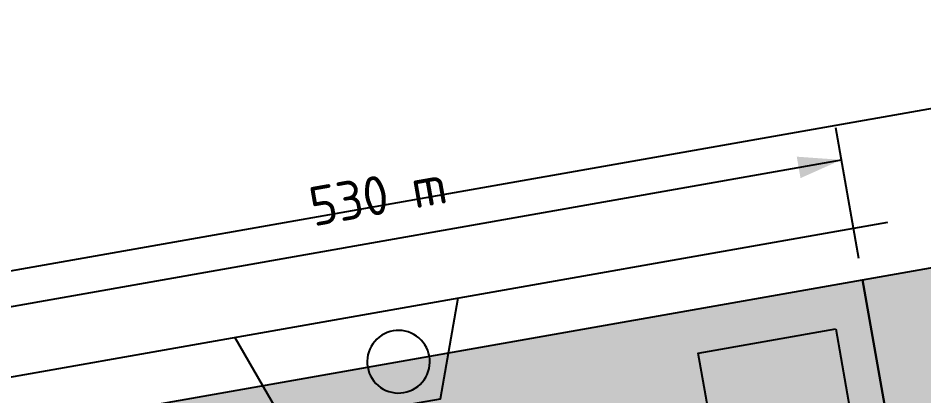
# Model space of a CAD drawing. Header units: metres. Extents: x 284000 to 318000, y 7632000 to 7666000.
# Drawn here: x 295978 to 296499, y 7650589 to 7650806 of the extents above; entities that cross this region are included whole.
import ezdxf
from ezdxf.enums import TextEntityAlignment as Align

# ---------------------------------------------------------------- set-up
doc = ezdxf.new("R2010")
doc.units = ezdxf.units.M
doc.header["$LTSCALE"] = 10
for name, color, linetype in [('HV-D-GEBOUW', 8, 'Continuous'), ('HV-GRAAN', 50, 'Continuous'), ('HV-HAVENDIENST', 150, 'Continuous'), ('HV-ONDERGROND', 8, 'Continuous'), ('HV-SPOOR', 8, 'Continuous'), ('HV-TEKST-02', 7, 'Continuous'), ('HV-WEG', 7, 'Continuous')]:
    doc.layers.add(name, color=color, linetype=linetype)
doc.styles.add('NLCS-ISO', font='NLCS-ISO.ttf')
picture_1 = doc.add_image_def('image1.jpg', size_in_pixel=(3400, 3400))

msp = doc.modelspace()

# ---------------------------------------------------------------- hatches: boundary and pattern name
at = {"layer": 'HV-D-GEBOUW', "true_color": 0x495057, "transparency": 33554534}
h = msp.add_hatch(color=8, dxfattribs=at)
h.dxf.hatch_style = 1
h.paths.add_polyline_path([(296448.56, 7650627.91), (296457.27, 7650578.5), (296378.21, 7650564.56), (296369.5, 7650613.97)])
at = {"layer": 'HV-GRAAN', "true_color": 0xffd166, "transparency": 33554534}
h = msp.add_hatch(color=50, dxfattribs=at)
h.dxf.hatch_style = 1
h.paths.add_polyline_path([(296463.97, 7650656.1), (296563.29, 7650092.8), (296039.52, 7650000.44), (295940.19, 7650563.75)])
at = {"layer": 'HV-HAVENDIENST', "true_color": 0x4ea8de, "transparency": 33554534}
h = msp.add_hatch(color=150, dxfattribs=at)
h.dxf.hatch_style = 1
h.paths.add_polyline_path([(296463.97, 7650656.1), (297224.92, 7650790.28), (297296.99, 7650670.52), (297266.72, 7650379.87), (297126.6, 7650192.12), (296563.29, 7650092.8)])

# ---------------------------------------------------------------- linework, layer by layer
at = {"layer": 'HV-D-GEBOUW'}
msp.add_lwpolyline([(296448.56, 7650627.91), (296457.27, 7650578.5), (296378.21, 7650564.56), (296369.5, 7650613.97), (296448.56, 7650627.91)], close=True, dxfattribs=at)
at = {"layer": 'HV-GRAAN'}
msp.add_lwpolyline([(296463.97, 7650656.1), (296563.29, 7650092.8), (296039.52, 7650000.44), (295940.19, 7650563.75), (296463.97, 7650656.1)], close=True, dxfattribs=at)
at = {"layer": 'HV-HAVENDIENST'}
msp.add_lwpolyline([(296463.97, 7650656.1), (297224.92, 7650790.28), (297296.99, 7650670.52), (297266.72, 7650379.87), (297126.6, 7650192.12), (296563.29, 7650092.8), (296463.97, 7650656.1)], close=True, dxfattribs=at)
at = {"layer": 'HV-SPOOR'}
for points in [[(292124.21, 7648800.58), (293349.65, 7649016.66), (293157.97, 7650103.74), (296478.5, 7650689.24)], [(296102.97, 7650623.02), (296132.32, 7650572.15), (296221.26, 7650587.83), (296231.44, 7650645.67)]]:
    msp.add_lwpolyline(points, dxfattribs=at)
at = {"layer": 'HV-TEKST-02'}
for p, q in [((296461.8, 7650668.41), (296448.56, 7650743.51)), ((295928.04, 7650632.68), (296451.81, 7650725.04))]:
    msp.add_line(p, q, dxfattribs=at)
msp.add_solid([(296451.81, 7650725.04), (296426.11, 7650726.85), (296428.28, 7650714.54)], dxfattribs=at)
at = {"layer": 'HV-WEG'}
msp.add_lwpolyline([(293206.81, 7650173.49), (297308.07, 7650896.65)], dxfattribs=at)
msp.add_lwpolyline([(296214.86, 7650612.18), (296214.47, 7650613.9), (296213.91, 7650615.58), (296213.19, 7650617.19), (296212.32, 7650618.73), (296211.3, 7650620.17), (296210.14, 7650621.5), (296208.86, 7650622.72), (296207.46, 7650623.8), (296205.97, 7650624.74), (296204.39, 7650625.53), (296202.74, 7650626.16), (296201.03, 7650626.63), (296199.29, 7650626.93), (296197.53, 7650627.05), (296195.76, 7650627), (296194.01, 7650626.78), (296192.29, 7650626.39), (296190.61, 7650625.83), (296189, 7650625.11), (296187.47, 7650624.24), (296186.03, 7650623.21), (296184.69, 7650622.06), (296183.48, 7650620.77), (296182.39, 7650619.38), (296181.45, 7650617.88), (296180.66, 7650616.3), (296180.03, 7650614.65), (296179.56, 7650612.95), (296179.27, 7650611.21), (296179.14, 7650609.45), (296179.19, 7650607.68), (296179.41, 7650605.93), (296179.8, 7650604.21), (296180.36, 7650602.53), (296181.08, 7650600.92), (296181.96, 7650599.38), (296182.98, 7650597.94), (296184.14, 7650596.61), (296185.42, 7650595.39), (296186.81, 7650594.31), (296188.31, 7650593.37), (296189.89, 7650592.58), (296191.54, 7650591.95), (296193.24, 7650591.48), (296194.98, 7650591.18), (296196.75, 7650591.06), (296198.51, 7650591.11), (296200.26, 7650591.33), (296201.99, 7650591.72), (296203.66, 7650592.28), (296205.27, 7650593), (296206.81, 7650593.87), (296208.25, 7650594.89), (296209.59, 7650596.05), (296210.8, 7650597.33), (296211.88, 7650598.73), (296212.82, 7650600.23), (296213.61, 7650601.81), (296214.24, 7650603.46), (296214.71, 7650605.16), (296215.01, 7650606.9), (296215.13, 7650608.66), (296215.09, 7650610.43), (296214.86, 7650612.18)], close=True, dxfattribs=at)

# ---------------------------------------------------------------- texts
at = {"layer": 'HV-TEKST-02', "style": 'NLCS-ISO'}
msp.add_text('530 m', height=22.5, rotation=10, dxfattribs=at).set_placement((296185.37, 7650704.71), align=Align.MIDDLE_CENTER)

# ---------------------------------------------------------------- pictures from other files: only their frames are drawn
at = {"layer": 'HV-ONDERGROND'}
image = msp.add_image(picture_1, insert=(284000, 7632000), size_in_units=(34000, 34000), dxfattribs=at)

doc.saveas('drawing.dxf')
